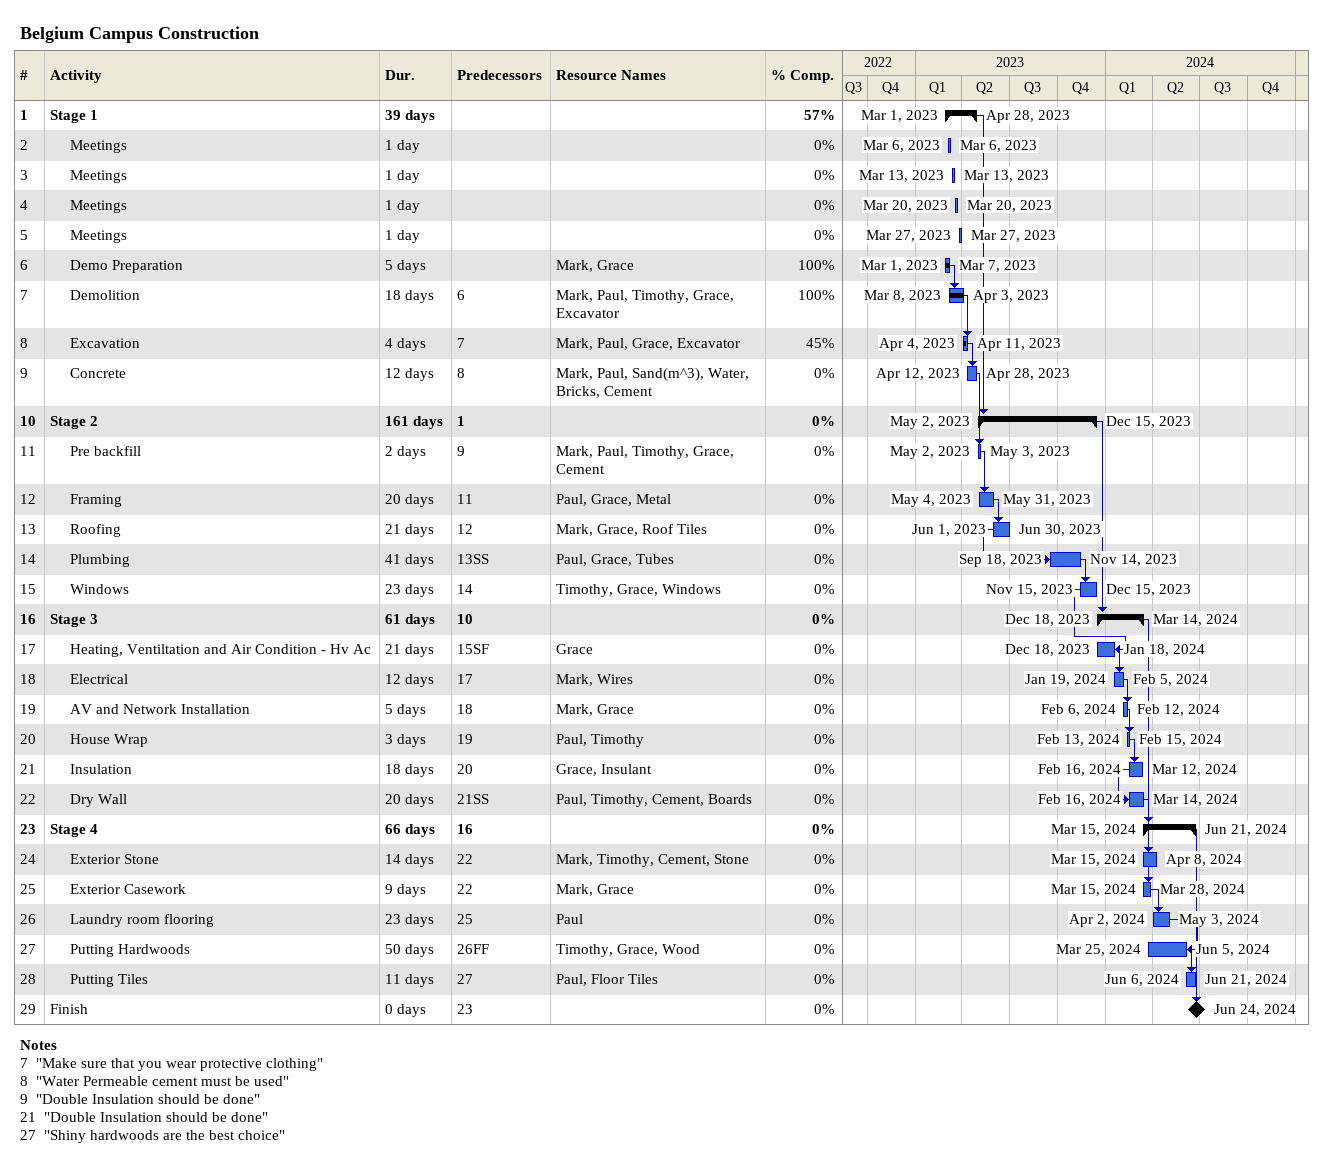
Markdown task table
Belgium Campus Construction

| ID | Level | Task | Duration | Start | Finish | Predecessors | Resources | % complete |
|---|---|---|---|---|---|---|---|---|
| 1 | 1 | **Stage 1** | 39d | 2023-03-01 | 2023-04-28 |  |  | 57 |
| 2 | 2 | Meetings | 1d | 2023-03-06 | 2023-03-06 |  |  | 0 |
| 3 | 2 | Meetings | 1d | 2023-03-13 | 2023-03-13 |  |  | 0 |
| 4 | 2 | Meetings | 1d | 2023-03-20 | 2023-03-20 |  |  | 0 |
| 5 | 2 | Meetings | 1d | 2023-03-27 | 2023-03-27 |  |  | 0 |
| 6 | 2 | Demo Preparation | 5d | 2023-03-01 | 2023-03-07 |  | Mark, Grace | 100 |
| 7 | 2 | Demolition | 18d | 2023-03-08 | 2023-04-03 | 6 | Mark, Paul, Timothy, Grace, Excavator | 100 |
| 8 | 2 | Excavation | 4d | 2023-04-04 | 2023-04-11 | 7 | Mark, Paul, Grace, Excavator | 45 |
| 9 | 2 | Concrete | 12d | 2023-04-12 | 2023-04-28 | 8 | Mark, Paul, Sand(m^3), Water, Bricks, Cement | 0 |
| 10 | 1 | **Stage 2** | 161d | 2023-05-02 | 2023-12-15 | 1 |  | 0 |
| 11 | 2 | Pre backfill | 2d | 2023-05-02 | 2023-05-03 | 9 | Mark, Paul, Timothy, Grace, Cement | 0 |
| 12 | 2 | Framing | 20d | 2023-05-04 | 2023-05-31 | 11 | Paul, Grace, Metal | 0 |
| 13 | 2 | Roofing | 21d | 2023-06-01 | 2023-06-30 | 12 | Mark, Grace, Roof Tiles | 0 |
| 14 | 2 | Plumbing | 41d | 2023-09-18 | 2023-11-14 | 13SS | Paul, Grace, Tubes | 0 |
| 15 | 2 | Windows | 23d | 2023-11-15 | 2023-12-15 | 14 | Timothy, Grace, Windows | 0 |
| 16 | 1 | **Stage 3** | 61d | 2023-12-18 | 2024-03-14 | 10 |  | 0 |
| 17 | 2 | Heating, Ventiltation and Air Condition - Hv Ac | 21d | 2023-12-18 | 2024-01-18 | 15SF | Grace | 0 |
| 18 | 2 | Electrical | 12d | 2024-01-19 | 2024-02-05 | 17 | Mark, Wires | 0 |
| 19 | 2 | AV and Network Installation | 5d | 2024-02-06 | 2024-02-12 | 18 | Mark, Grace | 0 |
| 20 | 2 | House Wrap | 3d | 2024-02-13 | 2024-02-15 | 19 | Paul, Timothy | 0 |
| 21 | 2 | Insulation | 18d | 2024-02-16 | 2024-03-12 | 20 | Grace, Insulant | 0 |
| 22 | 2 | Dry Wall | 20d | 2024-02-16 | 2024-03-14 | 21SS | Paul, Timothy, Cement, Boards | 0 |
| 23 | 1 | **Stage 4** | 66d | 2024-03-15 | 2024-06-21 | 16 |  | 0 |
| 24 | 2 | Exterior Stone | 14d | 2024-03-15 | 2024-04-08 | 22 | Mark, Timothy, Cement, Stone | 0 |
| 25 | 2 | Exterior Casework | 9d | 2024-03-15 | 2024-03-28 | 22 | Mark, Grace | 0 |
| 26 | 2 | Laundry room flooring | 23d | 2024-04-02 | 2024-05-03 | 25 | Paul | 0 |
| 27 | 2 | Putting Hardwoods | 50d | 2024-03-25 | 2024-06-05 | 26FF | Timothy, Grace, Wood | 0 |
| 28 | 2 | Putting Tiles | 11d | 2024-06-06 | 2024-06-21 | 27 | Paul, Floor Tiles | 0 |
| 29 | 1 | Finish | 0d | 2024-06-24 | 2024-06-24 | 23 |  | 0 |

Notes
- 7: "Make sure that you wear protective clothing"
- 8: "Water Permeable cement must be used"
- 9: "Double Insulation should be done"
- 21: "Double Insulation should be done"
- 27: "Shiny hardwoods are the best choice"
